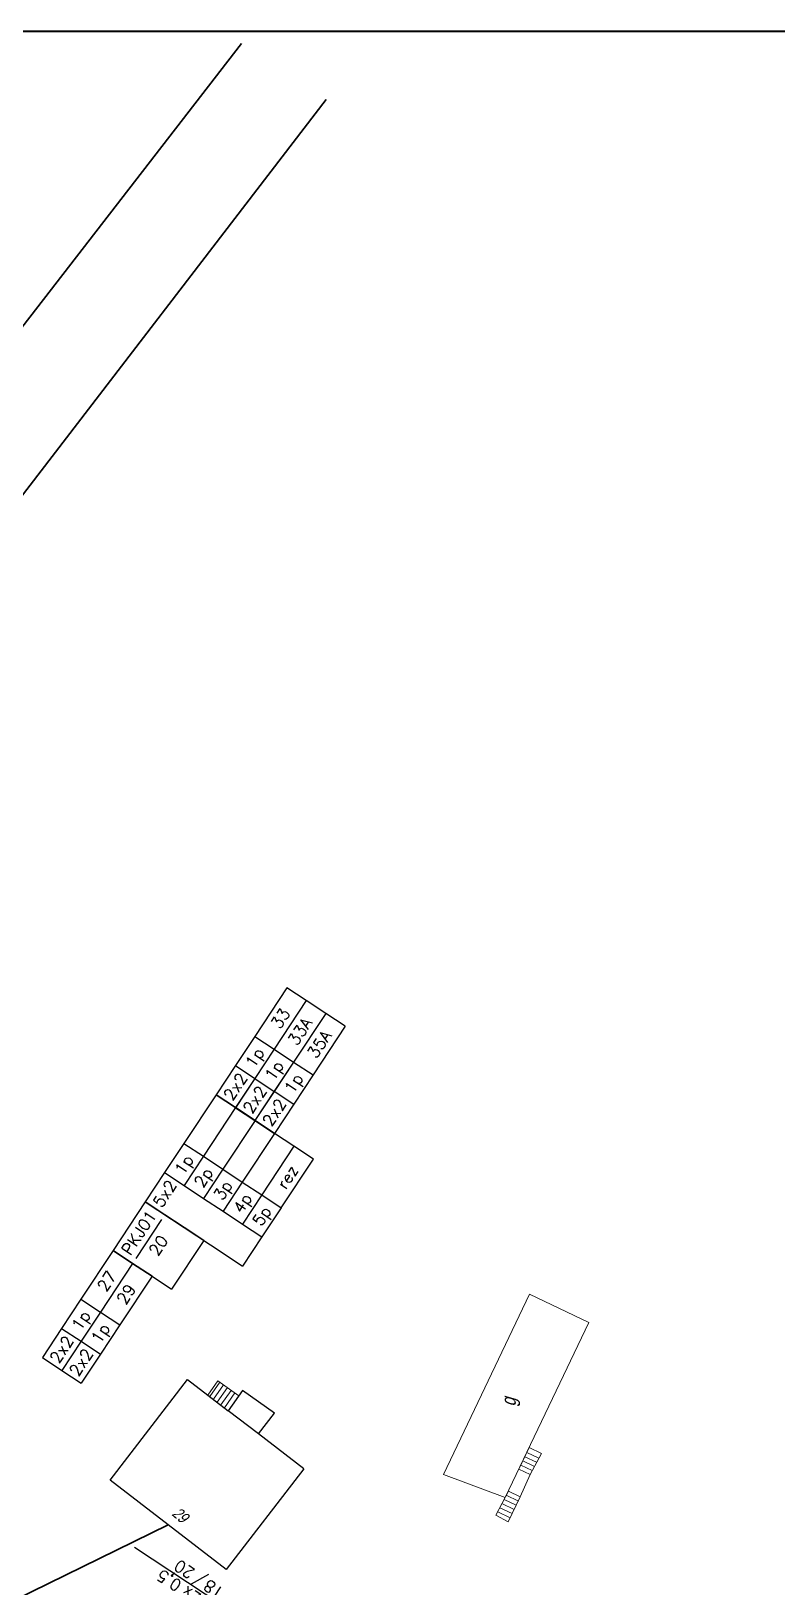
# Model space of a CAD drawing. Header units: millimetres. Extents: x 4848043 to 9699780, y 5827542 to 11659147.
# Drawn here: x 4850265.4 to 4850342.1, y 5828286.4 to 5828446.4 of the extents above; entities that cross this region are included whole.
import ezdxf
from ezdxf.enums import TextEntityAlignment as Align

# ---------------------------------------------------------------- set-up
doc = ezdxf.new("R2010")
doc.units = ezdxf.units.MM
doc.header["$MEASUREMENT"] = 0
for name, pattern in [('0', [0]), ('KOJ', [0]), ('SCH', [0])]:
    doc.linetypes.add(name, pattern=pattern)
doc.layers.get('0').update_dxf_attribs({"lineweight": 18})
for name, color, linetype, lineweight in [('EADTD_T_0', 7, '0', 18), ('EBTPO_L_6', 9, '0', 18), ('EBUOA_T_0', 7, '0', 25), ('EBUPP_L_2', 7, '0', 13), ('EBUPP_L_3', 6, '0', 25), ('SDRPK_L_0', 7, '0', 35), ('TES kable napow. proj.', 241, 'LIN_NAPOW_PROJ', 35), ('TES złącza projektowane', 4, 'Continuous', 40)]:
    doc.layers.add(name, color=color, linetype=linetype, lineweight=lineweight)
for name, color, linetype in [('TES opisy kabli abon.', 30, 'Continuous'), ('TES opisy kabli rozdz.', 30, 'Continuous'), ('TES słup. PD', 6, 'Continuous')]:
    doc.layers.add(name, color=color, linetype=linetype)
doc.styles.add('SIMPLEX', font='simplex.shx', dxfattribs={"width": 0.8, "height": 1.5})
doc.styles.get("Standard").update_dxf_attribs({"font": 'txt', "width": 0.8, "oblique": 15})
doc.linetypes.add('LIN_NAPOW_PROJ', pattern='A,0.0001,-0.4,[136,l_napow.shx,S=0.1,R=0,X=-0.4,Y=0],-0.2,[137,l_napow.shx,S=0.1,R=0,X=-0.2,Y=0],-0.2', length=0.8001)

# ---------------------------------------------------------------- blocks, each defined once
blk = doc.blocks.new('KB-IWP')
at = {"style": 'SIMPLEX'}
for p in [(-1.22, 0.25), (0.64, 0.25)]:
    blk.add_text('x', height=1, dxfattribs=at).set_placement(p, align=Align.RIGHT)
at = {"style": 'SIMPLEX', "flags": 1}
blk.add_attdef('TYP-KAB', text='', height=0.5, dxfattribs=at).set_placement((-6.02, 0.25), align=Align.RIGHT)
at = {"style": 'SIMPLEX'}
for tag, p in [('POJ-KAB', (-2.13, 0.25)), ('DL-KAB', (-0.62, -1.25))]:
    blk.add_attdef(tag, text='', height=1, dxfattribs=at).set_placement(p, align=Align.RIGHT)
for tag, p in [('KONS-KAB', (-0.52, 0.25)), ('SR-ZYL', (2.12, 0.25)), ('SEP', (-0.02, -1.25))]:
    blk.add_attdef(tag, text='', height=1, dxfattribs=at).set_placement(p, align=Align.CENTER)
at = {"style": 'SIMPLEX', "flags": 1}
blk.add_attdef('REJ-SZAF', (6.39, 0.25), '', height=0.5, dxfattribs=at)
at = {"style": 'SIMPLEX'}
blk.add_attdef('DL-MON', (0.7, -1.25), '', height=1, dxfattribs=at)
blk = doc.blocks.new('*U135')
for p, q in [((10, 0), (0, 0)), ((0, 0), (0, -4)), ((10, -4), (10, 0)), ((0, -4), (0, -8)), ((9, -4), (1, -4)), ((10, -8), (10, -4)), ((0, -8), (0, -12)), ((10, -12), (10, -8)), ((10, -12), (0, -12))]:
    blk.add_line(p, q)
at = {"style": 'SIMPLEX'}
for tag, p in [('SZAFA', (5, -2)), ('PUNKT', (5, -6))]:
    blk.add_attdef(tag, text='', height=2, dxfattribs=at).set_placement(p, align=Align.MIDDLE_CENTER)
blk = doc.blocks.new('*U136')
for p, q in [((6, 0), (0, 0)), ((0, 0), (0, -4)), ((6, 0), (6, -4)), ((12, 0), (6, 0)), ((22, 0), (12, 0)), ((12, 0), (12, -4)), ((22, -4), (22, 0)), ((6, -4), (0, -4)), ((12, -4), (6, -4)), ((22, -4), (12, -4))]:
    blk.add_line(p, q)
at = {"style": 'SIMPLEX'}
for s, p in [('2x2', (3, -2)), ('1p', (9, -2))]:
    blk.add_text(s, height=2, dxfattribs=at).set_placement(p, align=Align.MIDDLE_CENTER)
blk.add_attdef('PARA1', text='', height=2, dxfattribs=at).set_placement((17, -2), align=Align.MIDDLE_CENTER)
blk = doc.blocks.new('*U126')
for p, q in [((6, 0), (0, 0)), ((0, 0), (0, -16)), ((6, 0), (6, -4)), ((12, 0), (6, 0)), ((22, 0), (12, 0)), ((12, 0), (12, -4)), ((22, -4), (22, 0)), ((6, -4), (6, -8)), ((12, -4), (6, -4)), ((22, -4), (12, -4)), ((12, -4), (12, -8)), ((22, -8), (22, -4)), ((6, -8), (6, -12)), ((12, -8), (6, -8)), ((22, -8), (12, -8)), ((12, -8), (12, -12)), ((22, -12), (22, -8)), ((6, -12), (6, -16)), ((12, -12), (6, -12)), ((22, -12), (12, -12)), ((12, -12), (12, -16)), ((22, -16), (22, -12)), ((0, -16), (0, -20)), ((6, -16), (6, -20)), ((12, -16), (6, -16)), ((22, -16), (12, -16)), ((12, -16), (12, -20)), ((22, -20), (22, -16)), ((6, -20), (0, -20)), ((12, -20), (6, -20)), ((12, -20), (22, -20))]:
    blk.add_line(p, q)
at = {"style": 'SIMPLEX'}
for s, p in [('5x2', (3, -2)), ('1p', (9, -2)), ('2p', (9, -6)), ('3p', (9, -10)), ('4p', (9, -14)), ('5p', (9, -18))]:
    blk.add_text(s, height=2, dxfattribs=at).set_placement(p, align=Align.MIDDLE_CENTER)
for tag, p in [('PARA1', (17, -2)), ('PARA2', (17, -6)), ('PARA3', (17, -10)), ('PARA4', (17, -14)), ('PARA5', (17, -18))]:
    blk.add_attdef(tag, text='', height=2, dxfattribs=at).set_placement(p, align=Align.MIDDLE_CENTER)

msp = doc.modelspace()

# ---------------------------------------------------------------- linework, layer by layer
at = {"layer": 'EBTPO_L_6', "linetype": 'SCH'}
for p, q in [((4850284.6, 5828307.54), (4850283.56, 5828306.09)), ((4850283.75, 5828305.95), (4850284.79, 5828307.4)), ((4850286.74, 5828306.01), (4850284.6, 5828307.54)), ((4850285.66, 5828304.48), (4850283.56, 5828306.09)), ((4850284.13, 5828305.66), (4850285.18, 5828307.13)), ((4850284.51, 5828305.37), (4850285.57, 5828306.85)), ((4850284.89, 5828305.07), (4850285.96, 5828306.57)), ((4850285.27, 5828304.78), (4850286.35, 5828306.3)), ((4850286.74, 5828306.01), (4850285.66, 5828304.48)), ((4850315.54, 5828298.45), (4850316.6, 5828300.68)), ((4850317.16, 5828298.75), (4850315.96, 5828299.32)), ((4850317.38, 5828299.18), (4850316.17, 5828299.75)), ((4850317.62, 5828299.59), (4850316.37, 5828300.19)), ((4850316.6, 5828300.68), (4850317.88, 5828300.08)), ((4850316.7, 5828297.9), (4850317.88, 5828300.08)), ((4850315.54, 5828298.45), (4850316.7, 5828297.9)), ((4850316.7, 5828297.9), (4850315.7, 5828295.62)), ((4850316.92, 5828298.33), (4850315.76, 5828298.88)), ((4850314.47, 5828296.2), (4850313.2, 5828293.72)), ((4850314.47, 5828296.2), (4850315.7, 5828295.62)), ((4850315.08, 5828294.32), (4850313.81, 5828294.92)), ((4850315.29, 5828294.76), (4850314.04, 5828295.35)), ((4850315.5, 5828295.19), (4850314.26, 5828295.78)), ((4850315.7, 5828295.62), (4850314.46, 5828293.04)), ((4850313.2, 5828293.72), (4850314.46, 5828293.04)), ((4850314.66, 5828293.45), (4850313.38, 5828294.07)), ((4850314.88, 5828293.89), (4850313.6, 5828294.5))]:
    msp.add_line(p, q, dxfattribs=at)
at = {"layer": 'EBUPP_L_2', "linetype": '0'}
for p, q in [((4850307.81, 5828297.93), (4850316.63, 5828316.47)), ((4850316.63, 5828316.47), (4850322.74, 5828313.55)), ((4850322.74, 5828313.55), (4850314.16, 5828295.55)), ((4850314.16, 5828295.55), (4850307.81, 5828297.93))]:
    msp.add_line(p, q, dxfattribs=at)
at = {"layer": 'EBUPP_L_3', "linetype": '0'}
for p, q in [((4850273.51, 5828297.32), (4850281.47, 5828307.7)), ((4850281.47, 5828307.7), (4850285.66, 5828304.48)), ((4850287.12, 5828306.55), (4850285.66, 5828304.48)), ((4850290.41, 5828304.22), (4850287.12, 5828306.55)), ((4850288.77, 5828302.09), (4850285.66, 5828304.48)), ((4850288.77, 5828302.09), (4850290.41, 5828304.22)), ((4850293.44, 5828298.51), (4850288.77, 5828302.09)), ((4850293.44, 5828298.51), (4850285.46, 5828288.14)), ((4850285.46, 5828288.14), (4850273.51, 5828297.32))]:
    msp.add_line(p, q, dxfattribs=at)
at = {"layer": 'SDRPK_L_0', "linetype": 'KOJ'}
for p, q in [((4850287.04, 5828445.08), (4850243.15, 5828388.43)), ((4850249.59, 5828379.31), (4850295.74, 5828439.33))]:
    msp.add_line(p, q, dxfattribs=at)
at = {"layer": 'TES kable napow. proj.', "ltscale": 3}
msp.add_line((4850260.76, 5828283.57), (4850279.49, 5828292.73), dxfattribs=at)
at = {"layer": 'TES opisy kabli rozdz.'}
msp.add_line((4850276.03, 5828290.44), (4850285.1, 5828284.44), dxfattribs=at)
at = {"layer": 'TES złącza projektowane', "color": 0}
msp.add_line((4849348.27, 5828446.35), (4850639.81, 5828446.35), dxfattribs=at)

# ---------------------------------------------------------------- block references
at = {"layer": 'TES opisy kabli abon.', "linetype": 'Continuous', "xscale": 1.199999999727946, "yscale": 1.199999999727946, "zscale": 1.199999999727946, "rotation": 146.5291581772033}
msp.add_blockref('KB-IWP', (4850282.2, 5828286.36), dxfattribs=at).add_auto_attribs({'POJ-KAB': '2', 'KONS-KAB': '2', 'DL-KAB': '18', 'DL-MON': '20', 'SR-ZYL': '0,5', 'SEP': '/'})
at = {"layer": 'TES słup. PD', "xscale": 0.6, "yscale": 0.6, "zscale": 0.6}
for name, p, rotation, values in [('*U136', (4850284.41, 5828336.97), 56.52915818203845, {'PARA1': '33'}), ('*U136', (4850286.41, 5828335.64), 56.52915818203845, {'PARA1': '33A'}), ('*U136', (4850288.41, 5828334.32), 56.52915818203845, {'PARA1': '35A'}), ('*U126', (4850277.13, 5828325.96), 56.52915817872768, {'PARA5': 'rez'}), ('*U135', (4850273.82, 5828320.95), 56.52915818203845, {'SZAFA': 'PKJ01', 'PUNKT': '20'}), ('*U136', (4850266.54, 5828309.94), 56.52915818203845, {'PARA1': '27'}), ('*U136', (4850268.54, 5828308.62), 56.52915818203845, {'PARA1': '29'})]:
    msp.add_blockref(name, p, dxfattribs=dict(at, rotation=rotation)).add_auto_attribs(values)

# ---------------------------------------------------------------- texts
at = {"layer": 'EADTD_T_0', "insert": (4850280.32, 5828293.3), "char_height": 1.2, "attachment_point": 8, "rotation": 319.1716, "line_spacing_factor": 0.82}
msp.add_mtext('29', dxfattribs=at)
at = {"layer": 'EBUOA_T_0', "insert": (4850314.72, 5828305.36), "char_height": 1.49, "attachment_point": 5, "rotation": 88.9772, "line_spacing_factor": 0.82}
msp.add_mtext('g', dxfattribs=at)

doc.saveas('drawing.dxf')
